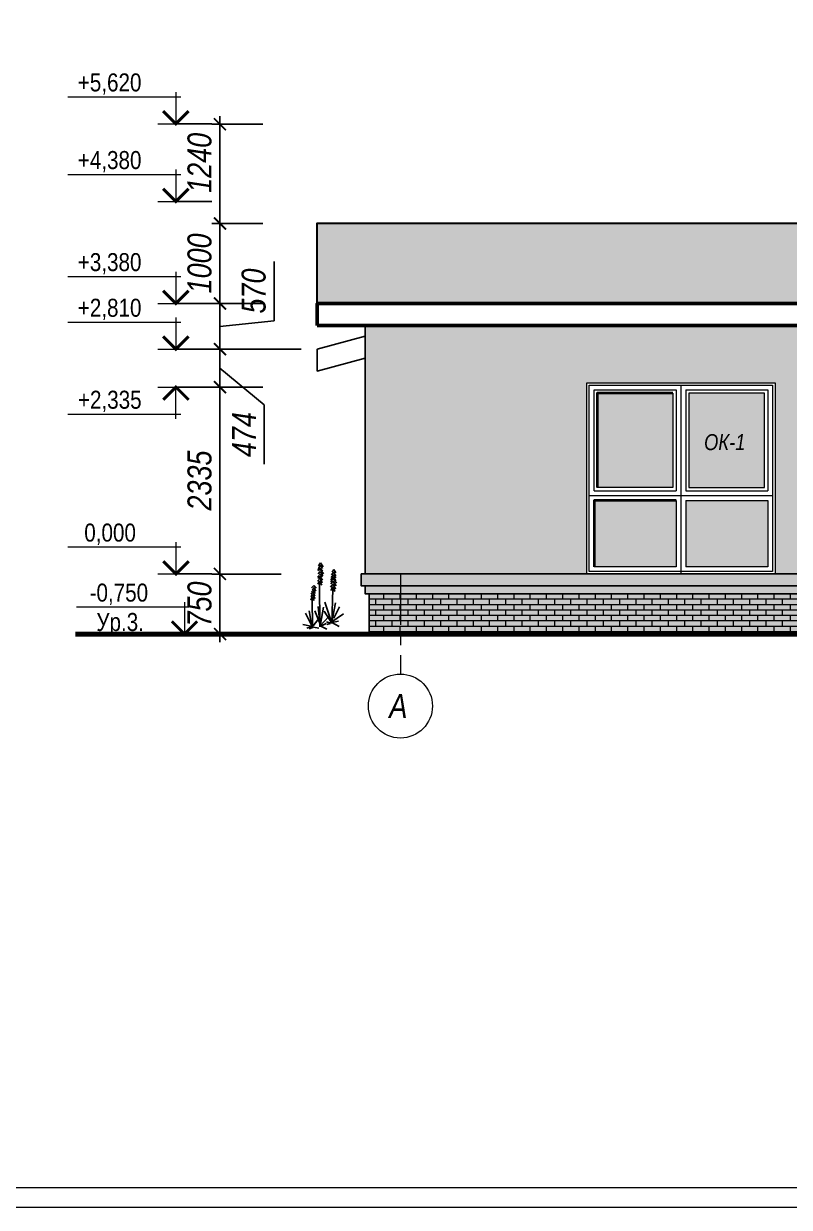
# Model space of a CAD drawing. Header units: millimetres. Extents: x 1582001 to 3303937, y 226471 to 491235.
# Drawn here: x 1721207 to 1730773, y 416212 to 431003 of the extents above; entities that cross this region are included whole.
import ezdxf
from ezdxf.enums import TextEntityAlignment as Align

# ---------------------------------------------------------------- set-up
doc = ezdxf.new("R2010")
doc.units = ezdxf.units.MM
doc.linetypes.add('CENTER', pattern=[50.8, 31.75, -6.35, 6.35, -6.35])
doc.layers.get('Defpoints').update_dxf_attribs({"color": 255, "lineweight": 30})
for name, color, linetype, lineweight in [('Интерьер - Лестница_Ном_пера__1', 7, 'Continuous', 13), ('Интерьер- Перегородка_Ном_пера__1', 7, 'Continuous', 13), ('Конструктивный - Несущий_Ном_пера__1', 7, 'Continuous', 13), ('Кровля', 232, 'Continuous', 25), ('Маркировка', 253, 'Continuous', 18), ('Оси', 251, 'CENTER', 9), ('Отметки', 123, 'Continuous', 18), ('Размеры', 7, 'Continuous', 18), ('Штриховки', 251, 'Continuous', 20)]:
    doc.layers.add(name, color=color, linetype=linetype, lineweight=lineweight)
doc.styles.add('-АР-', font='ARIALN.TTF', dxfattribs={"width": 0.98, "height": 300})
doc.styles.add('GOST 2.304', font='ARIALNI.TTF', dxfattribs={"width": 0.98, "height": 300})
doc.styles.add('style', font='ARIALNI.TTF', dxfattribs={"width": 0.98, "height": 300})
doc.styles.add('стиль1', font='ARIALNI.TTF', dxfattribs={"width": 0.98, "height": 300})
doc.dimstyles.new('М100', dxfattribs={"dimtxt": 600, "dimasz": 150, "dimexe": 100, "dimexo": 200, "dimgap": 100, "dimtad": 1, "dimdec": 0, "dimtxsty": 'style', "dimblk": 'ARCHTICK', "dimcen": 150, "dimdle": 100, "dimclrt": 256, "dimadec": 0, "dimazin": 0, "dimtfac": 1, "dimtdec": 0, "dimtmove": 1, "dimatfit": 3, "dimldrblk": 'NONE', "dimfxl": 0, "dimarcsym": 0})

# ---------------------------------------------------------------- blocks, each defined once
blk = doc.blocks.new('_ArchTick')
at = {"color": 0, "linetype": 'ByBlock', "const_width": 0.15}
blk.add_lwpolyline([(-0.5, -0.5), (0.5, 0.5)], dxfattribs=at)
blk = doc.blocks.new('*D2152')
at = {"layer": 'Defpoints', "color": 0, "lineweight": -3, "transparency": 16777216}
for p in [(1723660, 426461), (1724394, 426461), (1724624, 424126)]:
    blk.add_point(p, dxfattribs=at)
at = {"layer": 'Размеры', "color": 0, "lineweight": -2, "transparency": 16777216}
for p, q in [((1724194, 426461), (1723560, 426461)), ((1723660, 424026), (1723660, 426561)), ((1724424, 424126), (1723560, 424126))]:
    blk.add_line(p, q, dxfattribs=at)
at = {"layer": 'Размеры', "color": 0, "lineweight": -2, "transparency": 16777216, "xscale": 150, "yscale": 150, "zscale": 150}
for p, rotation in [((1723660, 426461), 90), ((1723660, 424126), 270)]:
    blk.add_blockref('_ArchTick', p, dxfattribs=dict(at, rotation=rotation))
at = {"layer": 'Размеры', "transparency": 16777216, "insert": (1723406, 425294), "char_height": 300, "attachment_point": 5, "rotation": 90, "style": 'style'}
blk.add_mtext('2335', dxfattribs=at)
blk = doc.blocks.new('_None')
blk = doc.blocks.new('OTMETKA')
at = {"color": 0, "linetype": 'Continuous', "lineweight": -2}
for p, q in [((24, 4.5), (5.2, 4.5)), ((6, 5.3), (6, 0)), ((9, 0), (0, 0)), ((0, 0), (6, 0))]:
    blk.add_line(p, q, dxfattribs=at)
at = {"color": 0, "linetype": 'Continuous', "lineweight": -2, "const_width": 0.5}
blk.add_lwpolyline([(3.88, 2.12), (6, 0), (8.12, 2.12)], dxfattribs=at)
at = {"color": 0, "linetype": 'Continuous', "lineweight": -2, "style": '-АР-', "flags": 8}
blk.add_attdef('OTMETKA', text='', height=3, dxfattribs=at).set_placement((17, 4.5), align=Align.BOTTOM_CENTER)
blk.add_attdef('FLOOR', text='', height=3, dxfattribs=at).set_placement((17, 3.5), align=Align.TOP_CENTER)
blk = doc.blocks.new('*U9')
at = {"color": 0, "linetype": 'Continuous', "lineweight": -2}
for p, q in [((0, 0), (6, 0)), ((6, -5.3), (6, 0)), ((9, 0), (0, 0)), ((24, -4.5), (5.2, -4.5))]:
    blk.add_line(p, q, dxfattribs=at)
at = {"color": 0, "linetype": 'Continuous', "lineweight": -2, "const_width": 0.5}
blk.add_lwpolyline([(3.88, -2.12), (6, 0), (8.12, -2.12)], dxfattribs=at)
at = {"color": 0, "linetype": 'Continuous', "lineweight": -2, "style": '-АР-', "flags": 8}
blk.add_attdef('OTMETKA', text='', height=3, rotation=360, dxfattribs=at).set_placement((17.03, -4.5), align=Align.BOTTOM_CENTER)
blk.add_attdef('FLOOR', text='', height=3, rotation=360, dxfattribs=at).set_placement((17, -5.5), align=Align.TOP_CENTER)
blk = doc.blocks.new('*D2153')
at = {"layer": 'Defpoints', "color": 0, "lineweight": -3, "transparency": 16777216}
for p in [(1724624, 424126), (1723660, 423376), (1724624, 423376)]:
    blk.add_point(p, dxfattribs=at)
at = {"layer": 'Размеры', "color": 0, "lineweight": -2, "transparency": 16777216}
for p, q in [((1723660, 424226), (1723660, 423276)), ((1724424, 424126), (1723560, 424126)), ((1724424, 423376), (1723560, 423376))]:
    blk.add_line(p, q, dxfattribs=at)
at = {"layer": 'Размеры', "color": 0, "lineweight": -2, "transparency": 16777216, "xscale": 150, "yscale": 150, "zscale": 150}
for p, rotation in [((1723660, 424126), 90), ((1723660, 423376), 270)]:
    blk.add_blockref('_ArchTick', p, dxfattribs=dict(at, rotation=rotation))
at = {"layer": 'Размеры', "transparency": 16777216, "insert": (1723406, 423751), "char_height": 300, "attachment_point": 5, "rotation": 90, "style": 'style'}
blk.add_mtext('750', dxfattribs=at)
blk = doc.blocks.new('*U644')
at = {"color": 0, "linetype": 'Continuous', "lineweight": -2}
for p, q in [((24, 4.5), (5.2, 4.5)), ((6, 5.3), (6, 0)), ((9, 0), (0, 0)), ((0, 0), (6, 0))]:
    blk.add_line(p, q, dxfattribs=at)
at = {"color": 0, "linetype": 'Continuous', "lineweight": -2, "const_width": 0.5}
blk.add_lwpolyline([(3.88, 2.12), (6, 0), (8.12, 2.12)], dxfattribs=at)
at = {"color": 0, "linetype": 'Continuous', "lineweight": -2, "style": '-АР-', "flags": 8}
blk.add_attdef('OTMETKA', text='', height=3, dxfattribs=at).set_placement((17.03, 4.5), align=Align.BOTTOM_CENTER)
blk.add_attdef('FLOOR', text='', height=3, dxfattribs=at).set_placement((17, 3.5), align=Align.TOP_CENTER)
blk = doc.blocks.new('*D2156')
at = {"layer": 'Defpoints', "color": 0, "lineweight": -3, "transparency": 16777216}
for p in [(1723660, 427505), (1724394, 427505), (1724874, 426936)]:
    blk.add_point(p, dxfattribs=at)
at = {"layer": 'Размеры', "color": 0, "lineweight": -2, "transparency": 16777216}
for p, q in [((1724336, 427291), (1724336, 428033)), ((1723660, 426836), (1723660, 427605)), ((1724194, 427505), (1723560, 427505)), ((1723660, 427220), (1724336, 427291)), ((1724674, 426936), (1723560, 426936))]:
    blk.add_line(p, q, dxfattribs=at)
at = {"layer": 'Размеры', "color": 0, "lineweight": -2, "transparency": 16777216, "xscale": 150, "yscale": 150, "zscale": 150}
for p, rotation in [((1723660, 427505), 90), ((1723660, 426936), 270)]:
    blk.add_blockref('_ArchTick', p, dxfattribs=dict(at, rotation=rotation))
at = {"layer": 'Размеры', "transparency": 16777216, "insert": (1724082, 427662), "char_height": 300, "attachment_point": 5, "rotation": 90, "style": 'style'}
blk.add_mtext('570', dxfattribs=at)
blk = doc.blocks.new('*D2157')
at = {"layer": 'Defpoints', "color": 0, "lineweight": -3, "transparency": 16777216}
for p in [(1723660, 428506), (1724394, 428506), (1724394, 427506)]:
    blk.add_point(p, dxfattribs=at)
at = {"layer": 'Размеры', "color": 0, "lineweight": -2, "transparency": 16777216}
for p, q in [((1724194, 428506), (1723560, 428506)), ((1723660, 427406), (1723660, 428606)), ((1724194, 427506), (1723560, 427506))]:
    blk.add_line(p, q, dxfattribs=at)
at = {"layer": 'Размеры', "color": 0, "lineweight": -2, "transparency": 16777216, "xscale": 150, "yscale": 150, "zscale": 150}
for p, rotation in [((1723660, 428506), 90), ((1723660, 427506), 270)]:
    blk.add_blockref('_ArchTick', p, dxfattribs=dict(at, rotation=rotation))
at = {"layer": 'Размеры', "transparency": 16777216, "insert": (1723406, 428007), "char_height": 300, "attachment_point": 5, "rotation": 90, "style": 'style'}
blk.add_mtext('1000', dxfattribs=at)
blk = doc.blocks.new('*U5')
at = {"color": 0, "linetype": 'Continuous', "lineweight": -2}
for p, q in [((24, 4.5), (5.2, 4.5)), ((6, 5.3), (6, 0)), ((9, 0), (0, 0)), ((0, 0), (6, 0))]:
    blk.add_line(p, q, dxfattribs=at)
at = {"color": 0, "linetype": 'Continuous', "lineweight": -2, "const_width": 0.5}
blk.add_lwpolyline([(3.88, 2.12), (6, 0), (8.12, 2.12)], dxfattribs=at)
at = {"color": 0, "linetype": 'Continuous', "lineweight": -2, "style": '-АР-', "flags": 8}
blk.add_attdef('OTMETKA', text='', height=3, dxfattribs=at).set_placement((17.03, 4.5), align=Align.BOTTOM_CENTER)
blk.add_attdef('FLOOR', text='', height=3, dxfattribs=at).set_placement((17, 3.5), align=Align.TOP_CENTER)
blk = doc.blocks.new('*D2158')
at = {"layer": 'Defpoints', "color": 0, "lineweight": -3, "transparency": 16777216}
for p in [(1723660, 429746), (1724394, 429746), (1724394, 428506)]:
    blk.add_point(p, dxfattribs=at)
at = {"layer": 'Размеры', "color": 0, "lineweight": -2, "transparency": 16777216}
for p, q in [((1723660, 428406), (1723660, 429846)), ((1724194, 429746), (1723560, 429746)), ((1724194, 428506), (1723560, 428506))]:
    blk.add_line(p, q, dxfattribs=at)
at = {"layer": 'Размеры', "color": 0, "lineweight": -2, "transparency": 16777216, "xscale": 150, "yscale": 150, "zscale": 150}
for p, rotation in [((1723660, 429746), 90), ((1723660, 428506), 270)]:
    blk.add_blockref('_ArchTick', p, dxfattribs=dict(at, rotation=rotation))
at = {"layer": 'Размеры', "transparency": 16777216, "insert": (1723406, 429264), "char_height": 300, "attachment_point": 5, "rotation": 90, "style": 'style'}
blk.add_mtext('1240', dxfattribs=at)
blk = doc.blocks.new('*D2159')
at = {"layer": 'Defpoints', "color": 0, "lineweight": -3, "transparency": 16777216}
for p in [(1724874, 426936), (1723660, 426461), (1724394, 426461)]:
    blk.add_point(p, dxfattribs=at)
at = {"layer": 'Размеры', "color": 0, "lineweight": -2, "transparency": 16777216}
for p, q in [((1723660, 427036), (1723660, 426361)), ((1724674, 426936), (1723560, 426936)), ((1723660, 426698), (1724212, 426239)), ((1724194, 426461), (1723560, 426461)), ((1724212, 426239), (1724212, 425497))]:
    blk.add_line(p, q, dxfattribs=at)
at = {"layer": 'Размеры', "color": 0, "lineweight": -2, "transparency": 16777216, "xscale": 150, "yscale": 150, "zscale": 150}
for p, rotation in [((1723660, 426936), 90), ((1723660, 426461), 270)]:
    blk.add_blockref('_ArchTick', p, dxfattribs=dict(at, rotation=rotation))
at = {"layer": 'Размеры', "transparency": 16777216, "insert": (1723962, 425868), "char_height": 300, "attachment_point": 5, "rotation": 90, "style": 'style'}
blk.add_mtext('474', dxfattribs=at)
blk = doc.blocks.new('z_04')
at = {"color": 191, "linetype": 'Continuous'}
for p, q in [((3, 415), (38, 464)), ((38, 464), (60, 428)), ((-157, 302), (-126, 347)), ((-156, 278), (-126, 320)), ((-155, 340), (-131, 380)), ((-131, 380), (-108, 346)), ((-126, 347), (-103, 316)), ((-126, 320), (-97, 283)), ((0, 326), (42, 384)), ((6, 302), (41, 358)), ((7, 363), (47, 406)), ((13, 392), (39, 436)), ((13, 247), (43, 298)), ((15, 284), (42, 323)), ((39, 436), (62, 395)), ((41, 358), (64, 326)), ((42, 384), (63, 365)), ((42, 323), (73, 287)), ((43, 298), (66, 270)), ((47, 406), (71, 368)), ((-162, 210), (-120, 267)), ((-159, 177), (-119, 236)), ((-157, 240), (-125, 295)), ((-151, 135), (-120, 204)), ((-144, 108), (-116, 167)), ((-125, 295), (-95, 253)), ((-120, 267), (-93, 229)), ((-120, 204), (-88, 160)), ((-119, 236), (-92, 201)), ((-116, 167), (-91, 120)), ((14, 213), (42, 273)), ((20, 185), (48, 238)), ((42, 273), (74, 234)), ((48, 238), (70, 198)), ((89, 150), (119, 181)), ((95, 112), (119, 157)), ((119, 181), (148, 151)), ((119, 157), (138, 122)), ((102, 83), (128, 124)), ((103, 17), (139, 69)), ((105, 50), (133, 101)), ((116, -7), (140, 40)), ((128, 124), (149, 102)), ((133, 101), (154, 72)), ((139, 69), (153, 38)), ((140, 40), (159, -2))]:
    blk.add_line(p, q, dxfattribs=at)
at = {"color": 3, "linetype": 'Continuous'}
for p, q in [((44, -336), (47, 218)), ((-104, -295), (-118, 139)), ((136, -345), (140, 27)), ((-129, -228), (-202, -86)), ((-105, -277), (-153, -35)), ((-107, -290), (-19, -27)), ((-107, -289), (-10, -139)), ((38, -303), (-1, -91)), ((32, -322), (109, -134)), ((44, -295), (67, -80)), ((143, -329), (178, -134)), ((-92, -282), (-253, -173)), ((-104, -283), (-195, -331)), ((-109, -283), (-190, -265)), ((-91, -289), (-38, -272)), ((-86, -292), (-43, -307)), ((39, -323), (-67, -208)), ((31, -328), (-36, -295)), ((128, -322), (70, -249)), ((138, -339), (223, -165)), ((30, -328), (-44, -363)), ((125, -340), (56, -353)), ((131, -342), (177, -362)), ((137, -331), (256, -307)), ((137, -331), (207, -351))]:
    blk.add_line(p, q, dxfattribs=at)

msp = doc.modelspace()

# ---------------------------------------------------------------- hatches: boundary and pattern name
at = {"lineweight": -3, "ltscale": 100, "true_color": 0xffe3c7}
h = msp.add_hatch(color=254, dxfattribs=at)
h.paths.add_polyline_path([(1728244.5, 426516.3), (1730594.5, 426516.3), (1730594.5, 424126.3), (1732724.5, 424126.3), (1732724.5, 427231.6), (1725474.5, 427231.6), (1725474.5, 424126.3), (1728244.5, 424126.3)])
h.paths.add_polyline_path([(1738144.5, 428749.2), (1735434.5, 429475.4), (1732724.5, 428749.2), (1732724.5, 424126.3), (1734334.5, 424126.3), (1734334.5, 426516.3), (1736534.5, 426516.3), (1736534.5, 424126.3), (1738144.5, 424126.3)])
h.paths.add_polyline_path([(1734334.5, 428051), (1736534.5, 428051), (1736534.5, 426901.3), (1734334.5, 426901.3)], flags=16)
h.paths.add_polyline_path([(1734364.5, 428021), (1736504.5, 428021), (1736504.5, 426931.3), (1734364.5, 426931.3)], flags=0)
h.paths.add_polyline_path([(1734424.5, 427961), (1735374.5, 427961), (1735374.5, 426991.3), (1734424.5, 426991.3)], flags=0)
h.paths.add_polyline_path([(1735494.5, 427961), (1736444.5, 427961), (1736444.5, 426991.3), (1735494.5, 426991.3)], flags=0)
h.paths.add_polyline_path([(1744254.5, 427231.6), (1738144.5, 427231.6), (1738144.5, 424126.3), (1739144.5, 424126.3), (1739144.5, 426516.3), (1741494.5, 426516.3), (1741494.5, 424126.3), (1744254.5, 424126.3)])
h.paths.add_polyline_path([(1737107.6, 428342.5), (1738038.4, 428342.5), (1738038.4, 428748.2), (1737107.6, 428748.2)], flags=24)
h.paths.add_polyline_path([(1734654.6, 427366.9), (1735278.6, 427366.9), (1735278.6, 427677.1), (1734654.6, 427677.1)], flags=8)
h.paths.add_polyline_path([(1742402.1, 426807.8), (1743332.9, 426807.8), (1743332.9, 427213.5), (1742402.1, 427213.5)], flags=24)
at = {"lineweight": 18, "ltscale": 100, "true_color": 0x4c2f26}
h = msp.add_hatch(dxfattribs=at)
h.set_pattern_fill('AR-RSHKE', color=29, scale=0.5, style=0)
h.set_pattern_definition([(0, (135160.27, 159418.19), (323.85, 152.4), [76.2, -63.5, 88.9, -38.1, 114.3, -50.8]), (0, (135236.47, 159424.54), (323.85, 152.4), [63.5, -241.3, 50.8, -76.2]), (0, (135388.87, 159408.67), (323.85, 152.4), [38.1, -393.7]), (90, (135160.27, 159418.19), (-107.95, 152.4), [146.05, -463.55]), (90, (135236.47, 159418.19), (-107.95, 152.4), [142.875, -466.725]), (90, (135299.97, 159418.19), (-107.95, 152.4), [133.35, -476.25]), (90, (135388.87, 159408.67), (-107.95, 152.4), [146.05, -463.55]), (90, (135426.97, 159408.67), (-107.95, 152.4), [146.05, -463.55]), (90, (135541.27, 159418.19), (-107.95, 152.4), [139.7, -469.9])])
h.paths.add_polyline_path([(1724874.5, 427506), (1724874.5, 428508.1), (1732724.5, 428508.1), (1732724.5, 427506)])
at = {"lineweight": -3, "ltscale": 100, "true_color": 0xffe3c7}
h = msp.add_hatch(color=254, dxfattribs=at)
h.set_gradient(color1=(200, 254, 251), color2=(240, 255, 254), one_color=1, tint=0.97, name='CYLINDER')
h.paths.add_polyline_path([(1729319.5, 426386.3), (1728374.5, 426386.3), (1728374.5, 425206.3), (1729319.5, 425206.3)])
h.paths.add_polyline_path([(1730464.5, 426386.3), (1729519.5, 426386.3), (1729519.5, 425206.3), (1730464.5, 425206.3)])
h.paths.add_polyline_path([(1730504.5, 425046.3), (1729479.5, 425046.3), (1729479.5, 424216.3), (1730504.5, 424216.3)])
h.paths.add_polyline_path([(1729359.5, 425046.3), (1728334.5, 425046.3), (1728334.5, 424216.3), (1729359.5, 424216.3)])
h.paths.add_polyline_path([(1729656.6, 425618.8), (1730276.9, 425618.8), (1730276.9, 425929), (1729656.6, 425929)], flags=24)
at = {"lineweight": -3, "ltscale": 100, "true_color": 0xb83205}
h = msp.add_hatch(color=22, dxfattribs=at)
h.paths.add_polyline_path([(1725914.5, 423876.3), (1725524.5, 423876.3), (1725524.5, 423376.3), (1725914.5, 423376.3)])
h.paths.add_polyline_path([(1732774.5, 423876.3), (1725914.5, 423876.3), (1725914.5, 423376.3), (1732774.5, 423376.3)])
h.paths.add_polyline_path([(1738094.5, 423876.3), (1732774.5, 423876.3), (1732774.5, 423376.3), (1738094.5, 423376.3)])
h.paths.add_polyline_path([(1744204.5, 423876.3), (1738094.5, 423876.3), (1738094.5, 423376.3), (1744204.5, 423376.3)])
h.paths.add_polyline_path([(1744254.5, 423976.3), (1738144.5, 423976.3), (1738144.5, 423876.3), (1744204.5, 423876.3), (1744254.5, 423876.3)])
h.paths.add_polyline_path([(1744304.5, 424126.3), (1738194.5, 424126.3), (1738194.5, 423976.3), (1744254.5, 423976.3), (1744304.5, 423976.3)])
h.paths.add_polyline_path([(1738194.5, 424126.3), (1738144.5, 424126.3), (1732724.5, 424126.3), (1732674.5, 424126.3), (1732674.5, 423976.3), (1738194.5, 423976.3)])
h.paths.add_polyline_path([(1738144.5, 423976.3), (1732724.5, 423976.3), (1732724.5, 423876.3), (1732774.5, 423876.3), (1738094.5, 423876.3), (1738144.5, 423876.3)])
h.paths.add_polyline_path([(1732724.5, 423976.3), (1732674.5, 423976.3), (1725914.5, 423976.3), (1725914.5, 423876.3), (1732724.5, 423876.3)])
h.paths.add_polyline_path([(1732674.5, 424126.3), (1725914.5, 424126.3), (1725914.5, 423976.3), (1732674.5, 423976.3)])
h.paths.add_polyline_path([(1725914.5, 424126.3), (1725474.5, 424126.3), (1725424.5, 424126.3), (1725424.5, 423976.3), (1725914.5, 423976.3)])
h.paths.add_polyline_path([(1725914.5, 423976.3), (1725474.5, 423976.3), (1725474.5, 423876.3), (1725914.5, 423876.3)])
at = {"layer": 'Конструктивный - Несущий_Ном_пера__1', "linetype": 'Continuous', "lineweight": 18, "true_color": 0x4c2f26}
h = msp.add_hatch(dxfattribs=at)
h.set_pattern_fill('AR-BRSTD', color=29, style=0)
h.set_pattern_definition([(0, (135160.27, 159418.19), (0, 67.7418), []), (90, (135160.27, 159418.19), (-101.6, 67.7418), [67.7418, -67.7418])])
h.paths.add_polyline_path([(1725524.5, 423376.3), (1732774.5, 423376.3), (1732774.5, 423876.3), (1725524.5, 423876.3)])

# ---------------------------------------------------------------- linework, layer by layer
for points in [[(1725474.5, 427231.6), (1732724.5, 427231.6), (1732724.5, 424126.3), (1725474.5, 424126.3)], [(1732774.5, 423876.3), (1725524.5, 423876.3), (1725524.5, 423376.3), (1732774.5, 423376.3)]]:
    msp.add_lwpolyline(points, close=True)
at = {"color": 0, "lineweight": 35, "ltscale": 100}
for points in [[(1729319.5, 426386.3), (1728374.5, 426386.3), (1728374.5, 425206.3)], [(1729359.5, 425046.3), (1728334.5, 425046.3), (1728334.5, 424216.3)]]:
    msp.add_lwpolyline(points, dxfattribs=at)
at = {"ltscale": 20}
for points in [[(1732674.5, 424126.3), (1725424.5, 424126.3), (1725424.5, 423976.3), (1732674.5, 423976.3)], [(1732724.5, 423976.3), (1725474.5, 423976.3), (1725474.5, 423876.3), (1732724.5, 423876.3)]]:
    msp.add_lwpolyline(points, close=True, dxfattribs=at)
at = {"layer": 'Интерьер - Лестница_Ном_пера__1', "linetype": 'Continuous', "lineweight": 80}
msp.add_line((1721854.5, 423376.3), (1747989.5, 423376.3), dxfattribs=at)
at = {"layer": 'Интерьер- Перегородка_Ном_пера__1', "linetype": 'ByBlock'}
for p, q in [((1729359.5, 426426.3), (1729359.5, 425166.3)), ((1729419.5, 426486.3), (1729419.5, 424126.3)), ((1729479.5, 426426.3), (1729479.5, 425166.3)), ((1728274.5, 425106.3), (1730564.5, 425106.3)), ((1728334.5, 425166.3), (1729359.5, 425166.3)), ((1729479.5, 425166.3), (1730504.5, 425166.3)), ((1728334.5, 425046.3), (1729359.5, 425046.3)), ((1729359.5, 425046.3), (1729359.5, 424216.3)), ((1729479.5, 425046.3), (1730504.5, 425046.3)), ((1729479.5, 425046.3), (1729479.5, 424216.3))]:
    msp.add_line(p, q, dxfattribs=at)
for points in [[(1728274.5, 426486.3), (1730564.5, 426486.3), (1730564.5, 424156.3), (1728274.5, 424156.3)], [(1728374.5, 426386.3), (1729319.5, 426386.3), (1729319.5, 425206.3), (1728374.5, 425206.3)], [(1730464.5, 426386.3), (1729519.5, 426386.3), (1729519.5, 425206.3), (1730464.5, 425206.3)]]:
    msp.add_lwpolyline(points, close=True, dxfattribs=at)
for points in [[(1728334.5, 425166.3), (1728334.5, 426426.3), (1729359.5, 426426.3)], [(1729479.5, 426426.3), (1730504.5, 426426.3), (1730504.5, 425166.3)], [(1729359.5, 424216.3), (1728334.5, 424216.3), (1728334.5, 425046.3)], [(1730504.5, 425046.3), (1730504.5, 424216.3), (1729479.5, 424216.3)]]:
    msp.add_lwpolyline(points, dxfattribs=at)
at = {"layer": 'Кровля', "color": 0, "lineweight": 30}
msp.add_lwpolyline([(1724874.5, 427506), (1724874.5, 428508.1), (1732724.5, 428508.1), (1732724.5, 428508.1), (1732724.5, 428508.1), (1732724.5, 428508.1), (1732724.5, 427506), (1724874.5, 427506)], dxfattribs=at)
at = {"layer": 'Кровля', "color": 0, "lineweight": 50}
msp.add_lwpolyline([(1724874.5, 427231.6), (1732724.5, 427231.6), (1732724.5, 427506), (1724874.5, 427506)], close=True, dxfattribs=at)
at = {"layer": 'Кровля', "color": 0}
msp.add_lwpolyline([(1724874.5, 426935.5), (1725474.5, 427096.6), (1725474.5, 426822.3), (1724874.5, 426661.5), (1724874.5, 426935.5)], dxfattribs=at)
at = {"layer": 'Оси', "ltscale": 20}
msp.add_line((1725914.5, 424126.3), (1725914.5, 422876.3), dxfattribs=at)
at = {"layer": 'Оси', "color": 0, "linetype": 'ByBlock', "ltscale": 40}
for points in [[(1825275, 438760.2), (1694540.2, 438760.2), (1694540.2, 416212.2), (1825275, 416212.2)], [(1824989.2, 438490.2), (1694783.8, 438490.2), (1694783.8, 416460.5), (1824989.2, 416460.5)]]:
    msp.add_lwpolyline(points, close=True, dxfattribs=at)
at = {"layer": 'Оси', "linetype": 'Continuous', "ltscale": 100}
msp.add_circle((1725914.5, 422476.3), 400, dxfattribs=at)
msp.add_circle((1725914.5, 422476.3), 400, dxfattribs=at)
at = {"layer": 'Штриховки', "linetype": 'ByBlock', "ltscale": 500}
msp.add_lwpolyline([(1728244.5, 426516.3), (1730594.5, 426516.3), (1730594.5, 424126.3), (1728244.5, 424126.3)], close=True, dxfattribs=at)

# ---------------------------------------------------------------- block references
at = {"xscale": -1}
msp.add_blockref('z_04', (1724952.1, 423801), dxfattribs=at)
at = {"layer": 'Отметки', "color": 0, "ltscale": 100}
ref = msp.add_blockref('*U5', (1723559.5, 429751.3), dxfattribs=dict(at, xscale=-75, yscale=75, zscale=75))
ref.add_attrib('OTMETKA', '+5,620', dxfattribs={"layer": '0', "color": 0, "linetype": 'Continuous', "lineweight": -2, "height": 225, "style": '-АР-', "flags": 8}).set_placement((1722281.2, 430088.8), align=Align.BOTTOM_CENTER)
ref = msp.add_blockref('*U5', (1723559.5, 428781.3), dxfattribs=dict(at, xscale=-75, yscale=75, zscale=75))
ref.add_attrib('OTMETKA', '+4,380', dxfattribs={"layer": '0', "color": 0, "linetype": 'Continuous', "lineweight": -2, "height": 225, "style": '-АР-', "flags": 8}).set_placement((1722281.2, 429118.8), align=Align.BOTTOM_CENTER)
ref = msp.add_blockref('*U5', (1723559.5, 427506), dxfattribs=dict(at, xscale=-75, yscale=75, zscale=75))
ref.add_attrib('OTMETKA', '+3,380', dxfattribs={"layer": '0', "color": 0, "linetype": 'Continuous', "lineweight": -2, "height": 225, "style": '-АР-', "flags": 8}).set_placement((1722281.2, 427843.5), align=Align.BOTTOM_CENTER)
ref = msp.add_blockref('*U5', (1723559.5, 426935.5), dxfattribs=dict(at, xscale=-75, yscale=75, zscale=75))
ref.add_attrib('OTMETKA', '+2,810', dxfattribs={"layer": '0', "color": 0, "linetype": 'Continuous', "lineweight": -2, "height": 225, "style": '-АР-', "flags": 8}).set_placement((1722281.2, 427273), align=Align.BOTTOM_CENTER)
ref = msp.add_blockref('*U9', (1723559.5, 426461.3), dxfattribs=dict(at, xscale=-75, yscale=75, zscale=75))
ref.add_attrib('OTMETKA', '+2,335', dxfattribs={"layer": '0', "color": 0, "linetype": 'Continuous', "lineweight": -2, "height": 225, "style": '-АР-', "flags": 8}).set_placement((1722283.2, 426123.8), align=Align.BOTTOM_CENTER)
ref = msp.add_blockref('*U644', (1723559.5, 424126.3), dxfattribs=dict(at, xscale=-75, yscale=75, zscale=75))
ref.add_attrib('OTMETKA', '0,000', dxfattribs={"layer": '0', "color": 0, "linetype": 'Continuous', "lineweight": -2, "height": 225, "style": '-АР-', "flags": 8}).set_placement((1722287.1, 424463.8), align=Align.BOTTOM_CENTER)
ref = msp.add_blockref('OTMETKA', (1723667, 423376.3), dxfattribs=dict(at, xscale=-75, yscale=75, zscale=75))
ref.add_attrib('OTMETKA', '-0,750', dxfattribs={"layer": '0', "color": 0, "linetype": 'Continuous', "lineweight": -2, "height": 225, "style": '-АР-', "flags": 8}).set_placement((1722396.6, 423713.8), align=Align.BOTTOM_CENTER)
ref.add_attrib('FLOOR', 'Ур.3.', dxfattribs={"layer": '0', "color": 0, "linetype": 'Continuous', "lineweight": -2, "height": 225, "style": '-АР-', "flags": 8}).set_placement((1722412.9, 423638.8), align=Align.TOP_CENTER)

# ---------------------------------------------------------------- texts
at = {"layer": 'Маркировка', "color": 1, "style": 'стиль1'}
msp.add_text('ОК-1', height=200, dxfattribs=at).set_placement((1729966.7, 425773.9), align=Align.MIDDLE_CENTER)
at = {"layer": 'Оси', "linetype": 'Continuous', "ltscale": 100, "style": 'GOST 2.304'}
msp.add_text('А', height=297.2, dxfattribs=at).set_placement((1725888.1, 422476.3), align=Align.MIDDLE_CENTER)

# ---------------------------------------------------------------- dimensions: what is measured, and where the dimension line sits
at = {"layer": 'Размеры'}
for base, p1, p2, override, picture, middle in [((1723659.5, 429746.1), (1724394.1, 428506.1), (1724394.1, 429746.1), {"dimtxt": 250}, '*D2158', (1723659.5, 429264.3)), ((1723659.5, 428506), (1724394.1, 427506), (1724394.1, 428506), {"dimtxt": 250}, '*D2157', (1723659.5, 428007)), ((1723659.5, 427505.3), (1724874.5, 426935.5), (1724394.1, 427505.3), {"dimtxt": 250}, '*D2156', (1724335.6, 427391.3)), ((1723659.5, 426461.3), (1724874.5, 426935.5), (1724394.1, 426461.3), {"dimtxt": 250, "dimlfac": 1, "dimtxsty": 'style', "dimblk1": 'ArchTick', "dimblk2": 'ArchTick', "dimsah": 1, "dimtolj": 0}, '*D2159', (1724211.8, 426138.8)), ((1723659.5, 423376.3), (1724624.5, 424126.3), (1724624.5, 423376.3), {"dimtxt": 200}, '*D2153', (1723659.5, 423751.3))]:
    dim = msp.add_linear_dim(base=base, p1=p1, p2=p2, angle=90, dimstyle='М100', override=override, dxfattribs=at)
    dim.commit()
    dim.dimension.update_dxf_attribs({"geometry": picture, "text_midpoint": middle, "dimtype": 160})
dim = msp.add_linear_dim(base=(1723659.5, 426461.3), p1=(1724624.5, 424126.3), p2=(1724394.1, 426461.3), angle=90, dimstyle='М100', override={"dimtxt": 250}, dxfattribs=at)
dim.commit()
dim.dimension.update_dxf_attribs({"geometry": '*D2152', "text_midpoint": (1723406.4, 425293.8)})

doc.saveas('drawing.dxf')
